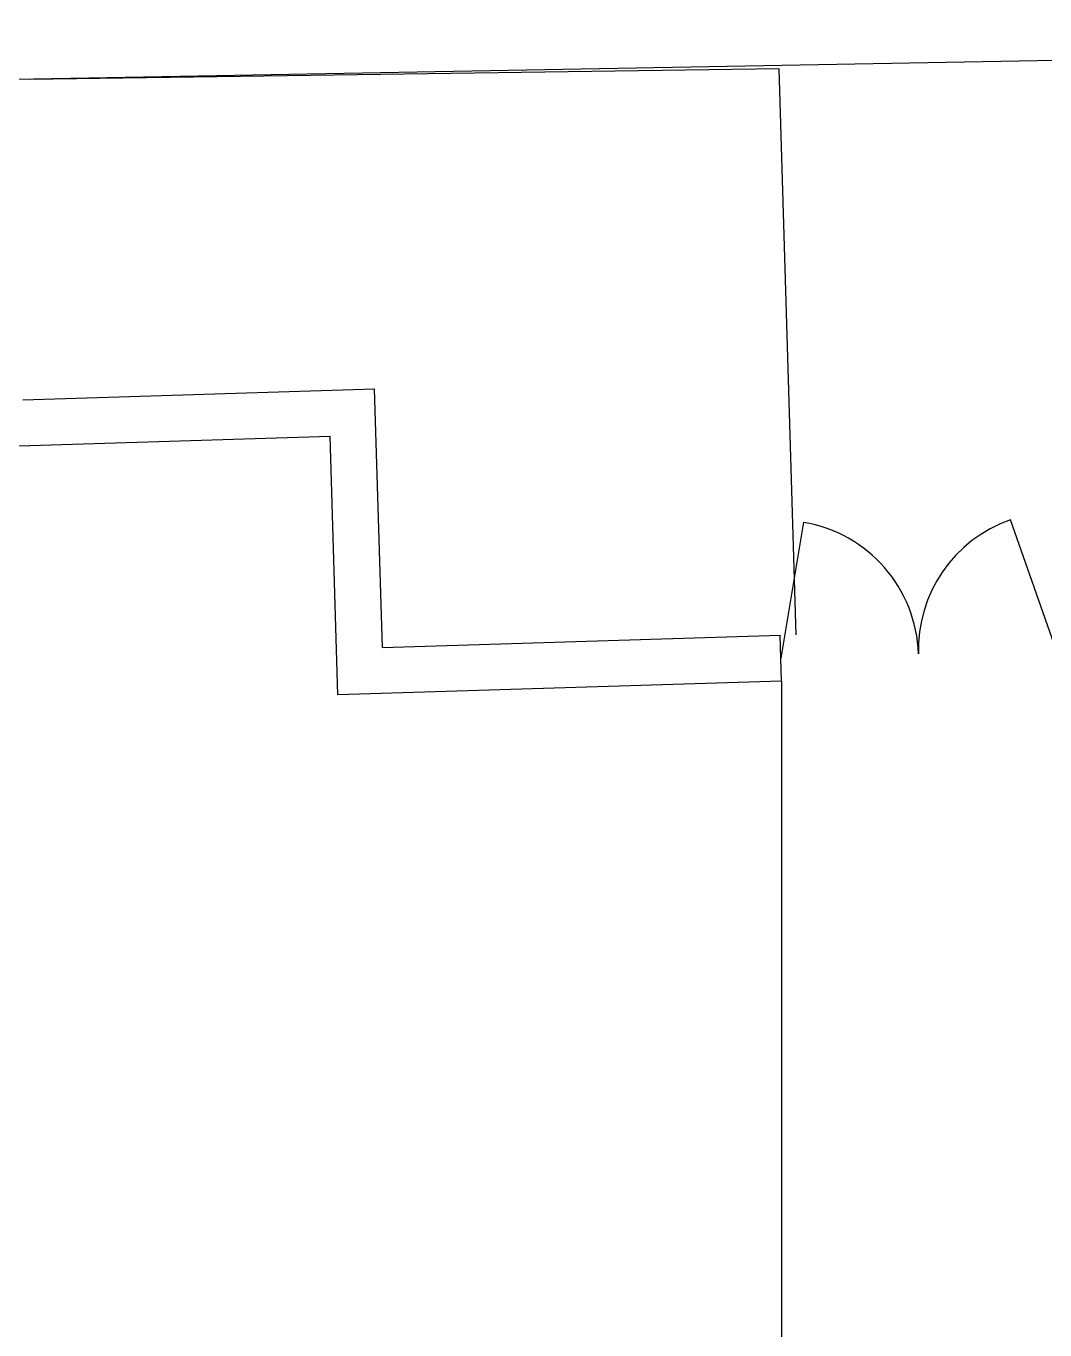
# Model space of a CAD drawing. Extents: x -30 to 1202, y 231 to 898.
# Drawn here: x 107.36 to 114.02, y 432.76 to 441.28 of the extents above; entities that cross this region are included whole.
import ezdxf

# ---------------------------------------------------------------- set-up
doc = ezdxf.new("R2010")
doc.units = 0
doc.header["$LTSCALE"] = 0.04
for name, color, linetype in [('MAD', 2, 'CONTINUOUS'), ('PISO', 1, 'CONTINUOUS'), ('VISTA', 2, 'CONTINUOUS')]:
    doc.layers.add(name, color=color, linetype=linetype)

msp = doc.modelspace()

# ---------------------------------------------------------------- linework, layer by layer
at = {"layer": 'MAD', "color": 1}
for p, q in [((112.4425, 438.0372), (112.2936, 437.1495)), ((114.0928, 437.2047), (113.795, 438.054))]:
    msp.add_line(p, q, dxfattribs=at)
at = {"layer": 'PISO', "color": 1}
for p, q in [((126.377, 441.2805), (42.5094, 439.7429)), ((112.282, 441.001), (107.3828, 440.9323)), ((112.3952, 437.3027), (112.282, 441.001))]:
    msp.add_line(p, q, dxfattribs=at)
at = {"layer": 'PISO'}
msp.add_line((112.2982, 436.9996), (112.2982, 422.0547), dxfattribs=at)
at = {"layer": 'PISO', "color": 1}
for centre, start, end in [((112.2936, 437.1495), 1.75446, 80.48194), ((114.0928, 437.2047), 109.32026, 181.75446)]:
    msp.add_arc(centre, 0.9, start, end, dxfattribs=at)
at = {"layer": 'VISTA', "color": 1}
for p, q in [((107.3396, 438.8382), (109.6385, 438.9086)), ((109.6903, 437.2199), (109.6385, 438.9086)), ((107.0489, 438.5292), (109.3479, 438.5996)), ((109.3996, 436.9108), (109.3479, 438.5996)), ((109.6903, 437.2199), (112.289, 437.2995)), ((112.2982, 436.9996), (112.289, 437.2995)), ((112.2982, 436.9996), (109.3996, 436.9108))]:
    msp.add_line(p, q, dxfattribs=at)

doc.saveas('drawing.dxf')
